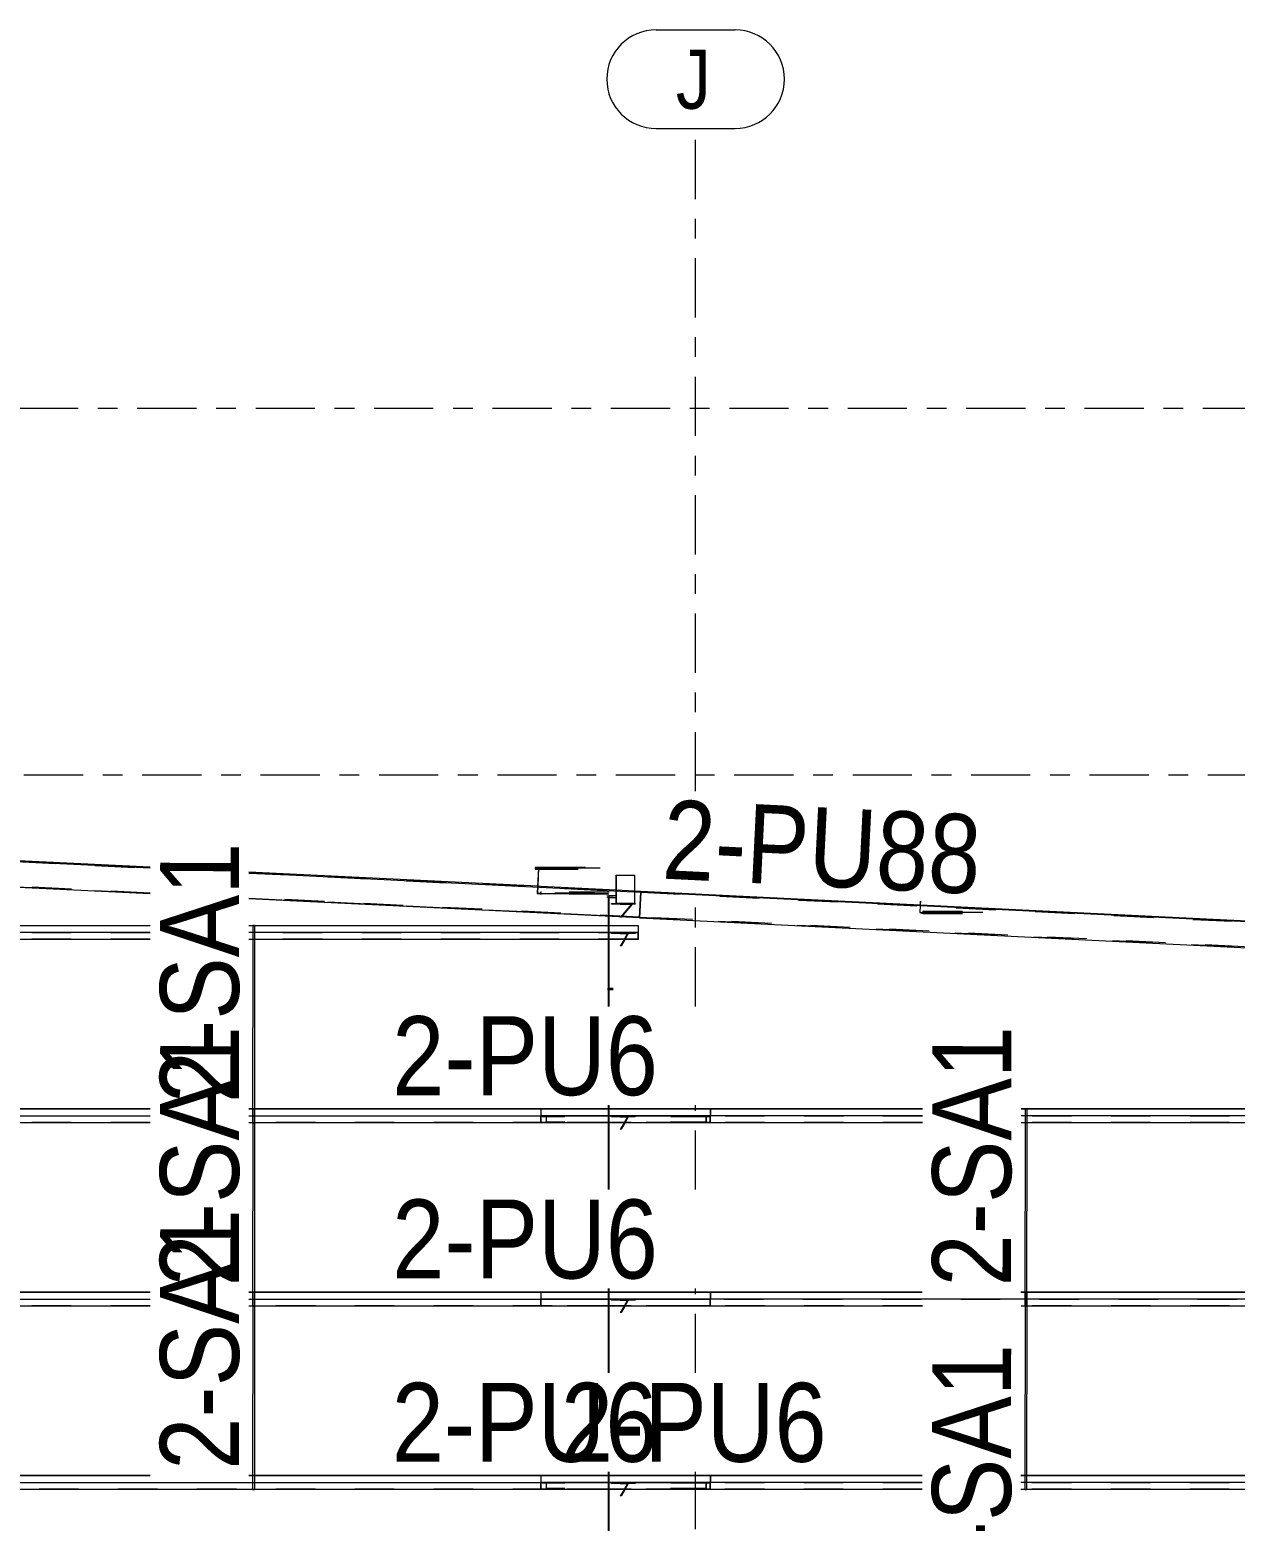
# Model space of a CAD drawing. Header units: millimetres. Extents: x -72 to 1100, y -472 to 348.
# Drawn here: x 482.9 to 543.9, y 26.7 to 102.2 of the extents above; entities that cross this region are included whole.
import ezdxf

# ---------------------------------------------------------------- set-up
doc = ezdxf.new("R2010")
doc.units = ezdxf.units.MM
for name, pattern in [('XKITLINE00', [0]), ('XKITLINE02', [4, 2, -2]), ('XKITLINE03', [6, 3, -1, 1, -1])]:
    doc.linetypes.add(name, pattern=pattern)
for name, color, linetype, lineweight in [('Part', 2, 'Continuous', 0), ('PartMark', 7, 'Continuous', 0), ('S-grid', 1, 'Continuous', 0)]:
    doc.layers.add(name, color=color, linetype=linetype, lineweight=lineweight)
doc.styles.add('ARIAL', font='ARIAL.TTF')

# ---------------------------------------------------------------- blocks, each defined once
blk = doc.blocks.new('*A4')
at = {"layer": 'S-grid', "color": 1, "linetype": 'XKITLINE03', "lineweight": 0}
blk.add_line((104.311, 83.036), (1057.351, 83.036), dxfattribs=at)
blk = doc.blocks.new('*A5')
at = {"layer": 'S-grid', "color": 1, "linetype": 'XKITLINE03', "lineweight": 0}
blk.add_line((362.561, 64.464), (1057.351, 64.464), dxfattribs=at)
blk = doc.blocks.new('*A7')
at = {"layer": 'Part', "color": 2, "linetype": 'XKITLINE00', "lineweight": 0}
for p, q in [((455.047, 60.094), (455.109, 61.408)), ((455.116, 61.441), (455.109, 61.408)), ((455.109, 61.408), (459.09, 61.213)), ((459.09, 61.246), (455.116, 61.441)), ((459.09, 59.895), (455.047, 60.094)), ((488.971, 59.78), (478.176, 60.31)), ((478.176, 60.277), (488.971, 59.747)), ((488.969, 58.43), (478.176, 58.959)), ((493.97, 59.502), (513.826, 58.528)), ((508.596, 58.818), (493.971, 59.535)), ((513.763, 57.214), (493.969, 58.185)), ((512.579, 58.622), (508.746, 58.81)), ((513.832, 58.561), (513.508, 58.577)), ((513.826, 58.528), (513.763, 57.214)), ((513.833, 58.561), (513.826, 58.528))]:
    blk.add_line(p, q, dxfattribs=at)
at = {"layer": 'Part', "color": 7, "linetype": 'XKITLINE02', "lineweight": 0}
for p, q in [((455.109, 61.395), (455.048, 60.109)), ((455.116, 61.426), (455.109, 61.395)), ((455.109, 61.395), (459.09, 61.2)), ((455.116, 61.441), (455.116, 61.426)), ((455.116, 61.426), (459.09, 61.231)), ((455.054, 60.126), (455.047, 60.094)), ((455.048, 60.109), (455.054, 60.14)), ((459.09, 59.911), (455.048, 60.109)), ((459.09, 59.943), (455.054, 60.14)), ((455.054, 60.14), (455.054, 60.126)), ((455.054, 60.126), (459.09, 59.928)), ((478.176, 60.295), (488.971, 59.766)), ((478.176, 60.264), (488.971, 59.734)), ((488.969, 58.477), (478.176, 59.007)), ((478.176, 58.992), (488.969, 58.463)), ((488.969, 58.445), (478.176, 58.975)), ((493.97, 59.521), (513.832, 58.547)), ((493.97, 59.489), (513.826, 58.515)), ((513.771, 57.261), (493.969, 58.232)), ((493.969, 58.218), (513.77, 57.247)), ((513.764, 57.229), (493.969, 58.2)), ((508.746, 58.81), (508.596, 58.818)), ((513.508, 58.577), (512.579, 58.622)), ((513.764, 57.229), (513.826, 58.515)), ((513.826, 58.515), (513.832, 58.547)), ((513.832, 58.547), (513.833, 58.561)), ((513.833, 58.561), (513.832, 58.561)), ((513.763, 57.214), (513.77, 57.247)), ((513.771, 57.261), (513.764, 57.229)), ((513.77, 57.247), (513.771, 57.261))]:
    blk.add_line(p, q, dxfattribs=at)
blk = doc.blocks.new('*A8')
at = {"layer": 'Part', "color": 2, "linetype": 'XKITLINE00', "lineweight": 0}
for p, q in [((474.608, 56.809), (474.495, 56.809)), ((474.608, 56.821), (474.496, 56.821)), ((488.967, 56.821), (474.694, 56.821)), ((488.967, 56.809), (474.694, 56.809)), ((494.167, 56.821), (493.967, 56.821)), ((494.167, 56.809), (493.967, 56.809)), ((513.707, 56.821), (494.253, 56.821)), ((513.707, 56.809), (494.253, 56.809)), ((513.706, 56.809), (513.706, 56.821)), ((513.707, 56.464), (513.707, 56.821)), ((513.707, 56.477), (513.707, 56.809)), ((455.37, 56.477), (450.076, 56.477)), ((450.076, 56.12), (450.076, 56.477)), ((455.352, 56.12), (450.076, 56.12)), ((488.967, 56.12), (474.461, 56.12)), ((488.967, 56.477), (474.479, 56.477)), ((513.707, 56.477), (493.967, 56.477)), ((513.689, 56.12), (493.967, 56.12)), ((513.689, 56.477), (513.689, 56.12)), ((513.707, 56.464), (513.689, 56.464)), ((513.689, 56.133), (513.689, 56.464)), ((513.69, 56.133), (513.689, 56.133)), ((513.69, 56.133), (513.689, 56.133)), ((513.689, 56.12), (513.69, 56.12)), ((513.69, 56.12), (513.69, 56.133))]:
    blk.add_line(p, q, dxfattribs=at)
at = {"layer": 'Part', "color": 7, "linetype": 'XKITLINE02', "lineweight": 0}
for p, q in [((474.694, 56.821), (474.608, 56.821)), ((474.694, 56.809), (474.608, 56.809)), ((494.253, 56.821), (494.167, 56.821)), ((494.253, 56.809), (494.167, 56.809)), ((450.078, 56.12), (450.076, 56.12)), ((455.369, 56.464), (450.077, 56.464)), ((450.077, 56.133), (450.077, 56.464)), ((455.353, 56.133), (450.077, 56.133)), ((450.078, 56.133), (450.078, 56.12)), ((488.967, 56.133), (474.462, 56.133)), ((488.967, 56.464), (474.478, 56.464)), ((513.689, 56.464), (493.967, 56.464)), ((513.689, 56.133), (493.967, 56.133)), ((513.69, 56.12), (513.689, 56.12))]:
    blk.add_line(p, q, dxfattribs=at)
blk = doc.blocks.new('*A9')
at = {"layer": 'Part', "color": 2, "linetype": 'XKITLINE00', "lineweight": 0}
for p, q in [((450.076, 46.834), (450.076, 47.191)), ((450.076, 47.191), (469.408, 47.191)), ((474.408, 47.536), (474.398, 47.536)), ((474.408, 47.523), (474.398, 47.523)), ((474.598, 47.536), (474.408, 47.536)), ((474.598, 47.523), (474.408, 47.523)), ((474.408, 47.191), (488.967, 47.191)), ((488.957, 47.536), (474.694, 47.536)), ((488.957, 47.523), (474.694, 47.523)), ((493.967, 47.536), (493.957, 47.536)), ((493.967, 47.523), (493.957, 47.523)), ((494.157, 47.536), (493.967, 47.536)), ((494.157, 47.523), (493.967, 47.523)), ((493.967, 47.191), (517.331, 47.191)), ((517.348, 47.536), (494.253, 47.536)), ((517.348, 47.523), (494.253, 47.523)), ((517.331, 47.191), (517.331, 46.834)), ((517.348, 47.523), (517.348, 47.536)), ((517.35, 47.191), (517.35, 47.523)), ((469.408, 46.834), (450.076, 46.834)), ((488.967, 46.834), (474.408, 46.834)), ((517.331, 46.834), (493.967, 46.834))]:
    blk.add_line(p, q, dxfattribs=at)
at = {"layer": 'Part', "color": 7, "linetype": 'XKITLINE02', "lineweight": 0}
for p, q in [((469.408, 47.179), (450.077, 47.179)), ((450.077, 46.847), (450.077, 47.179)), ((469.408, 46.847), (450.077, 46.847)), ((450.078, 46.847), (450.078, 46.834)), ((488.967, 47.179), (474.408, 47.179)), ((488.967, 46.847), (474.408, 46.847)), ((474.694, 47.536), (474.598, 47.536)), ((474.694, 47.523), (474.598, 47.523)), ((517.35, 47.179), (493.967, 47.179)), ((517.333, 46.847), (493.967, 46.847)), ((494.253, 47.536), (494.157, 47.536)), ((494.253, 47.523), (494.157, 47.523)), ((517.35, 47.191), (517.331, 47.191)), ((517.332, 46.847), (517.332, 47.179)), ((517.333, 46.847), (517.332, 46.847)), ((517.333, 46.834), (517.333, 46.847)), ((517.348, 47.536), (517.35, 47.536)), ((517.35, 47.536), (517.348, 47.536)), ((517.348, 47.523), (517.35, 47.523)), ((517.35, 47.523), (517.348, 47.523)), ((517.35, 47.536), (517.35, 47.179)), ((450.078, 46.834), (450.076, 46.834)), ((517.331, 46.834), (517.333, 46.834)), ((517.333, 46.834), (517.331, 46.834))]:
    blk.add_line(p, q, dxfattribs=at)
blk = doc.blocks.new('*A10')
at = {"layer": 'Part', "color": 2, "linetype": 'XKITLINE00', "lineweight": 0}
for p, q in [((450.076, 37.549), (450.076, 37.906)), ((450.076, 37.906), (469.408, 37.906)), ((474.408, 38.25), (474.398, 38.25)), ((474.408, 38.237), (474.398, 38.237)), ((474.598, 38.25), (474.408, 38.25)), ((474.598, 38.237), (474.408, 38.237)), ((474.408, 37.906), (488.967, 37.906)), ((488.957, 38.25), (474.694, 38.25)), ((488.957, 38.237), (474.694, 38.237)), ((493.967, 38.25), (493.957, 38.25)), ((493.967, 38.237), (493.957, 38.237)), ((494.157, 38.25), (493.967, 38.25)), ((494.157, 38.237), (493.967, 38.237)), ((493.967, 37.906), (517.331, 37.906)), ((517.348, 38.25), (494.253, 38.25)), ((517.348, 38.237), (494.253, 38.237)), ((517.331, 37.906), (517.331, 37.549)), ((517.348, 38.237), (517.348, 38.25)), ((517.35, 37.906), (517.35, 38.237)), ((469.408, 37.549), (450.076, 37.549)), ((488.967, 37.549), (474.408, 37.549)), ((517.331, 37.549), (493.967, 37.549))]:
    blk.add_line(p, q, dxfattribs=at)
at = {"layer": 'Part', "color": 7, "linetype": 'XKITLINE02', "lineweight": 0}
for p, q in [((469.408, 37.893), (450.077, 37.893)), ((450.077, 37.561), (450.077, 37.893)), ((488.967, 37.893), (474.408, 37.893)), ((474.694, 38.25), (474.598, 38.25)), ((474.694, 38.237), (474.598, 38.237)), ((517.35, 37.893), (493.967, 37.893)), ((494.253, 38.25), (494.157, 38.25)), ((494.253, 38.237), (494.157, 38.237)), ((517.35, 37.906), (517.331, 37.906)), ((517.332, 37.561), (517.332, 37.893)), ((517.348, 38.25), (517.35, 38.25)), ((517.35, 38.25), (517.348, 38.25)), ((517.348, 38.237), (517.35, 38.237)), ((517.35, 38.237), (517.348, 38.237)), ((517.35, 38.25), (517.35, 37.893)), ((450.078, 37.549), (450.076, 37.549)), ((469.408, 37.561), (450.077, 37.561)), ((450.078, 37.561), (450.078, 37.549)), ((488.967, 37.561), (474.408, 37.561)), ((517.333, 37.561), (493.967, 37.561)), ((517.331, 37.549), (517.333, 37.549)), ((517.333, 37.549), (517.331, 37.549)), ((517.333, 37.561), (517.332, 37.561)), ((517.333, 37.549), (517.333, 37.561))]:
    blk.add_line(p, q, dxfattribs=at)
blk = doc.blocks.new('*A11')
at = {"layer": 'Part', "color": 2, "linetype": 'XKITLINE00', "lineweight": 0}
for p, q in [((474.598, 28.964), (474.398, 28.964)), ((474.598, 28.951), (474.398, 28.951)), ((488.957, 28.964), (474.683, 28.964)), ((488.957, 28.951), (474.683, 28.951)), ((494.157, 28.964), (493.957, 28.964)), ((494.157, 28.951), (493.957, 28.951)), ((517.348, 28.964), (494.242, 28.964)), ((517.348, 28.951), (494.242, 28.951)), ((517.348, 28.951), (517.348, 28.964)), ((517.35, 28.62), (517.35, 28.951)), ((450.076, 28.263), (450.076, 28.62)), ((450.076, 28.62), (517.331, 28.62)), ((517.331, 28.263), (450.076, 28.263)), ((517.331, 28.62), (517.331, 28.263))]:
    blk.add_line(p, q, dxfattribs=at)
at = {"layer": 'Part', "color": 7, "linetype": 'XKITLINE02', "lineweight": 0}
for p, q in [((474.683, 28.964), (474.598, 28.964)), ((474.683, 28.951), (474.598, 28.951)), ((494.242, 28.964), (494.157, 28.964)), ((494.242, 28.951), (494.157, 28.951)), ((517.348, 28.964), (517.35, 28.964)), ((517.35, 28.964), (517.348, 28.964)), ((517.348, 28.951), (517.35, 28.951)), ((517.35, 28.951), (517.348, 28.951)), ((517.35, 28.964), (517.35, 28.607)), ((450.078, 28.263), (450.076, 28.263)), ((517.35, 28.607), (450.077, 28.607)), ((450.077, 28.276), (450.077, 28.607)), ((517.333, 28.276), (450.077, 28.276)), ((450.078, 28.276), (450.078, 28.263)), ((517.35, 28.62), (517.331, 28.62)), ((517.331, 28.263), (517.333, 28.263)), ((517.333, 28.263), (517.331, 28.263)), ((517.332, 28.276), (517.332, 28.607)), ((517.333, 28.276), (517.332, 28.276)), ((517.333, 28.263), (517.333, 28.276))]:
    blk.add_line(p, q, dxfattribs=at)
blk = doc.blocks.new('*A388')
at = {"layer": 'Part', "color": 7, "linetype": 'XKITLINE02', "lineweight": 0}
for p, q in [((494.167, 38.256), (494.183, 38.258)), ((494.167, 38.256), (494.167, 37.541)), ((494.177, 38.254), (494.167, 38.256)), ((494.206, 38.253), (494.177, 38.254)), ((494.183, 38.258), (494.214, 38.259)), ((494.238, 38.253), (494.206, 38.253)), ((494.242, 38.257), (494.214, 38.259)), ((494.253, 38.255), (494.238, 38.253)), ((494.252, 37.906), (494.252, 37.549)), ((494.157, 28.62), (494.156, 28.263)), ((494.242, 28.62), (494.242, 28.263))]:
    blk.add_line(p, q, dxfattribs=at)
at = {"layer": 'Part', "color": 2, "linetype": 'XKITLINE00', "lineweight": 0}
for p, q in [((494.243, 38.257), (494.242, 38.257)), ((494.243, 38.257), (494.253, 38.255)), ((494.253, 38.255), (494.252, 37.906)), ((494.167, 37.541), (494.157, 28.62)), ((494.252, 37.549), (494.242, 28.62)), ((494.156, 28.258), (494.156, 28.263)), ((494.172, 28.26), (494.156, 28.258)), ((494.156, 28.258), (494.166, 28.255)), ((494.166, 28.255), (494.195, 28.254)), ((494.203, 28.26), (494.172, 28.26)), ((494.195, 28.254), (494.226, 28.255)), ((494.232, 28.259), (494.203, 28.26)), ((494.226, 28.255), (494.242, 28.257)), ((494.242, 28.257), (494.232, 28.259)), ((494.242, 28.257), (494.242, 28.263))]:
    blk.add_line(p, q, dxfattribs=at)
blk = doc.blocks.new('*A389')
at = {"layer": 'Part', "color": 7, "linetype": 'XKITLINE02', "lineweight": 0}
for p, q in [((494.167, 47.542), (494.183, 47.544)), ((494.167, 47.542), (494.167, 46.827)), ((494.177, 47.539), (494.167, 47.542)), ((494.206, 47.538), (494.177, 47.539)), ((494.183, 47.544), (494.214, 47.544)), ((494.238, 47.539), (494.206, 47.538)), ((494.242, 47.543), (494.214, 47.544)), ((494.253, 47.541), (494.238, 47.539)), ((494.252, 47.191), (494.252, 46.834)), ((494.157, 37.906), (494.156, 37.549)), ((494.242, 37.906), (494.242, 37.549))]:
    blk.add_line(p, q, dxfattribs=at)
at = {"layer": 'Part', "color": 2, "linetype": 'XKITLINE00', "lineweight": 0}
for p, q in [((494.243, 47.543), (494.242, 47.543)), ((494.243, 47.543), (494.253, 47.541)), ((494.253, 47.541), (494.252, 47.191)), ((494.167, 46.827), (494.157, 37.906)), ((494.252, 46.834), (494.242, 37.906)), ((494.156, 37.543), (494.156, 37.549)), ((494.172, 37.545), (494.156, 37.543)), ((494.156, 37.543), (494.166, 37.541)), ((494.166, 37.541), (494.195, 37.54)), ((494.203, 37.546), (494.172, 37.545)), ((494.195, 37.54), (494.226, 37.541)), ((494.232, 37.545), (494.203, 37.546)), ((494.226, 37.541), (494.242, 37.543)), ((494.242, 37.543), (494.232, 37.545)), ((494.242, 37.543), (494.242, 37.549))]:
    blk.add_line(p, q, dxfattribs=at)
blk = doc.blocks.new('*A390')
at = {"layer": 'Part', "color": 2, "linetype": 'XKITLINE00', "lineweight": 0}
for p, q in [((494.167, 56.827), (494.183, 56.829)), ((494.167, 56.827), (494.167, 56.477)), ((494.183, 56.829), (494.214, 56.83)), ((494.214, 56.83), (494.243, 56.829)), ((494.243, 56.829), (494.253, 56.827)), ((494.253, 56.827), (494.252, 56.477)), ((494.167, 56.12), (494.157, 47.191)), ((494.252, 56.12), (494.242, 47.191)), ((494.156, 46.829), (494.156, 46.834)), ((494.172, 46.831), (494.156, 46.829)), ((494.156, 46.829), (494.166, 46.827)), ((494.166, 46.827), (494.195, 46.826)), ((494.203, 46.832), (494.172, 46.831)), ((494.195, 46.826), (494.226, 46.826)), ((494.232, 46.831), (494.203, 46.832)), ((494.226, 46.826), (494.242, 46.828)), ((494.242, 46.828), (494.232, 46.831)), ((494.242, 46.828), (494.242, 46.834))]:
    blk.add_line(p, q, dxfattribs=at)
at = {"layer": 'Part', "color": 7, "linetype": 'XKITLINE02', "lineweight": 0}
for p, q in [((494.177, 56.825), (494.167, 56.827)), ((494.206, 56.824), (494.177, 56.825)), ((494.238, 56.825), (494.206, 56.824)), ((494.253, 56.827), (494.238, 56.825)), ((494.167, 56.477), (494.167, 56.12)), ((494.252, 56.477), (494.252, 56.12)), ((494.157, 47.191), (494.156, 46.834)), ((494.242, 47.191), (494.242, 46.834))]:
    blk.add_line(p, q, dxfattribs=at)
blk = doc.blocks.new('*A550')
at = {"layer": 'Part', "color": 7, "linetype": 'XKITLINE02', "lineweight": 0}
for p, q in [((512.168, 58.264), (512.205, 58.256)), ((512.168, 58.264), (512.168, 57.292)), ((512.168, 58.264), (512.421, 58.264)), ((512.205, 58.256), (512.205, 57.29)), ((512.205, 58.256), (512.589, 58.256)), ((512.168, 56.821), (512.168, 56.12)), ((512.205, 56.821), (512.205, 56.12)), ((512.168, 47.536), (512.168, 46.834)), ((512.205, 47.536), (512.205, 46.834)), ((512.168, 38.25), (512.168, 37.549)), ((512.205, 38.25), (512.205, 37.549)), ((512.168, 28.964), (512.168, 28.263)), ((512.205, 28.964), (512.205, 28.263)), ((512.168, 0.143), (512.589, 0.143))]:
    blk.add_line(p, q, dxfattribs=at)
at = {"layer": 'Part', "color": 2, "linetype": 'XKITLINE00', "lineweight": 0}
for p, q in [((512.168, 57.292), (512.168, 56.821)), ((512.205, 57.29), (512.205, 56.821)), ((512.168, 56.12), (512.168, 52.736)), ((512.205, 56.12), (512.205, 52.736)), ((512.168, 47.736), (512.168, 47.536)), ((512.205, 47.736), (512.205, 47.536)), ((512.168, 46.834), (512.168, 43.45)), ((512.205, 46.834), (512.205, 43.45)), ((512.168, 38.45), (512.168, 38.25)), ((512.205, 38.45), (512.205, 38.25)), ((512.168, 37.549), (512.168, 34.164)), ((512.205, 37.549), (512.205, 34.164)), ((512.168, 34.164), (512.168, 34.164)), ((512.205, 34.164), (512.205, 34.164)), ((512.168, 29.164), (512.168, 28.964)), ((512.205, 29.164), (512.205, 28.964)), ((512.168, 28.263), (512.168, 0.143)), ((512.205, 28.263), (512.205, 0.143))]:
    blk.add_line(p, q, dxfattribs=at)
blk = doc.blocks.new('*A552')
at = {"layer": 'Part', "color": 7, "linetype": 'XKITLINE02', "lineweight": 0}
for p, q in [((512.347, 37.893), (513.531, 37.893)), ((512.347, 37.857), (512.347, 37.893)), ((513.531, 37.857), (512.347, 37.857)), ((512.581, 37.857), (512.581, 37.893)), ((512.598, 37.857), (512.598, 37.893)), ((513.509, 37.857), (513.509, 37.893)), ((513.531, 37.893), (513.531, 37.857))]:
    blk.add_line(p, q, dxfattribs=at)
blk = doc.blocks.new('*A553')
at = {"layer": 'Part', "color": 7, "linetype": 'XKITLINE02', "lineweight": 0}
for p, q in [((512.784, 37.857), (513.158, 37.857)), ((513.189, 37.857), (512.825, 37.857)), ((513.158, 37.857), (512.978, 37.549)), ((513.189, 37.857), (513.009, 37.549)), ((513.158, 37.857), (513.189, 37.857))]:
    blk.add_line(p, q, dxfattribs=at)
at = {"layer": 'Part', "color": 2, "linetype": 'XKITLINE00', "lineweight": 0}
for p, q in [((512.978, 37.549), (512.784, 37.217)), ((513.009, 37.549), (512.825, 37.232))]:
    blk.add_line(p, q, dxfattribs=at)
blk = doc.blocks.new('*A554')
at = {"layer": 'Part', "color": 7, "linetype": 'XKITLINE02', "lineweight": 0}
for p, q in [((512.347, 28.607), (513.531, 28.607)), ((512.347, 28.571), (512.347, 28.607)), ((513.531, 28.571), (512.347, 28.571)), ((512.581, 28.571), (512.581, 28.607)), ((512.598, 28.571), (512.598, 28.607)), ((513.509, 28.571), (513.509, 28.607)), ((513.531, 28.607), (513.531, 28.571))]:
    blk.add_line(p, q, dxfattribs=at)
blk = doc.blocks.new('*A555')
at = {"layer": 'Part', "color": 7, "linetype": 'XKITLINE02', "lineweight": 0}
for p, q in [((512.784, 28.571), (513.158, 28.571)), ((513.189, 28.571), (512.825, 28.571)), ((513.158, 28.571), (512.978, 28.263)), ((513.189, 28.571), (513.009, 28.263)), ((513.158, 28.571), (513.189, 28.571))]:
    blk.add_line(p, q, dxfattribs=at)
at = {"layer": 'Part', "color": 2, "linetype": 'XKITLINE00', "lineweight": 0}
for p, q in [((512.978, 28.263), (512.784, 27.931)), ((513.009, 28.263), (512.825, 27.946))]:
    blk.add_line(p, q, dxfattribs=at)
blk = doc.blocks.new('*A556')
at = {"layer": 'Part', "color": 7, "linetype": 'XKITLINE02', "lineweight": 0}
for p, q in [((508.834, 28.607), (508.834, 28.593)), ((508.834, 28.607), (509.983, 28.607)), ((508.834, 28.593), (509.963, 28.593)), ((509.03, 28.593), (509.03, 28.321)), ((509.03, 28.321), (509.983, 28.321)), ((509.041, 28.321), (509.041, 28.607))]:
    blk.add_line(p, q, dxfattribs=at)
blk = doc.blocks.new('*A557')
at = {"layer": 'Part', "color": 7, "linetype": 'XKITLINE02', "lineweight": 0}
for p, q in [((517.286, 28.607), (515.326, 28.607)), ((515.326, 28.321), (517.146, 28.321)), ((515.354, 28.593), (517.286, 28.593)), ((517.139, 28.321), (517.139, 28.607)), ((517.146, 28.321), (517.146, 28.593)), ((517.286, 28.593), (517.286, 28.607))]:
    blk.add_line(p, q, dxfattribs=at)
blk = doc.blocks.new('*A558')
at = {"layer": 'Part', "color": 7, "linetype": 'XKITLINE02', "lineweight": 0}
for p, q in [((508.834, 47.179), (508.834, 47.164)), ((508.834, 47.179), (509.983, 47.179)), ((508.834, 47.164), (509.963, 47.164)), ((509.03, 47.164), (509.03, 46.893)), ((509.03, 46.893), (509.983, 46.893)), ((509.041, 46.893), (509.041, 47.179))]:
    blk.add_line(p, q, dxfattribs=at)
blk = doc.blocks.new('*A559')
at = {"layer": 'Part', "color": 7, "linetype": 'XKITLINE02', "lineweight": 0}
for p, q in [((517.286, 47.179), (515.326, 47.179)), ((515.326, 46.893), (517.146, 46.893)), ((515.354, 47.164), (517.286, 47.164)), ((517.139, 46.893), (517.139, 47.179)), ((517.146, 46.893), (517.146, 47.164)), ((517.286, 47.164), (517.286, 47.179))]:
    blk.add_line(p, q, dxfattribs=at)
blk = doc.blocks.new('*A560')
at = {"layer": 'Part', "color": 7, "linetype": 'XKITLINE02', "lineweight": 0}
for p, q in [((512.347, 47.179), (513.531, 47.179)), ((512.347, 47.143), (512.347, 47.179)), ((513.531, 47.143), (512.347, 47.143)), ((512.581, 47.143), (512.581, 47.179)), ((512.598, 47.143), (512.598, 47.179)), ((513.509, 47.143), (513.509, 47.179)), ((513.531, 47.179), (513.531, 47.143))]:
    blk.add_line(p, q, dxfattribs=at)
blk = doc.blocks.new('*A561')
at = {"layer": 'Part', "color": 7, "linetype": 'XKITLINE02', "lineweight": 0}
for p, q in [((512.784, 47.143), (513.158, 47.143)), ((513.189, 47.143), (512.825, 47.143)), ((513.158, 47.143), (512.978, 46.834)), ((513.189, 47.143), (513.009, 46.834)), ((513.158, 47.143), (513.189, 47.143))]:
    blk.add_line(p, q, dxfattribs=at)
at = {"layer": 'Part', "color": 2, "linetype": 'XKITLINE00', "lineweight": 0}
for p, q in [((512.978, 46.834), (512.784, 46.502)), ((513.009, 46.834), (512.825, 46.518))]:
    blk.add_line(p, q, dxfattribs=at)
blk = doc.blocks.new('*A562')
at = {"layer": 'Part', "color": 2, "linetype": 'XKITLINE00', "lineweight": 0}
for p, q in [((512.129, 53.639), (512.168, 53.639)), ((512.168, 53.568), (512.129, 53.568))]:
    blk.add_line(p, q, dxfattribs=at)
at = {"layer": 'Part', "color": 7, "linetype": 'XKITLINE02', "lineweight": 0}
for p, q in [((512.421, 53.639), (512.168, 53.639)), ((512.193, 53.568), (512.193, 53.639)), ((512.421, 53.568), (512.168, 53.568))]:
    blk.add_line(p, q, dxfattribs=at)
blk = doc.blocks.new('*A563')
at = {"layer": 'Part', "color": 7, "linetype": 'XKITLINE02', "lineweight": 0}
for p, q in [((512.347, 56.464), (513.531, 56.464)), ((512.347, 56.429), (512.347, 56.464)), ((513.531, 56.429), (512.347, 56.429)), ((512.581, 56.429), (512.581, 56.464)), ((512.598, 56.429), (512.598, 56.464)), ((513.509, 56.429), (513.509, 56.464)), ((513.531, 56.464), (513.531, 56.429))]:
    blk.add_line(p, q, dxfattribs=at)
blk = doc.blocks.new('*A564')
at = {"layer": 'Part', "color": 7, "linetype": 'XKITLINE02', "lineweight": 0}
for p, q in [((512.784, 56.429), (513.158, 56.429)), ((513.189, 56.429), (512.825, 56.429)), ((513.158, 56.429), (512.978, 56.12)), ((513.189, 56.429), (513.009, 56.12)), ((513.158, 56.429), (513.189, 56.429))]:
    blk.add_line(p, q, dxfattribs=at)
at = {"layer": 'Part', "color": 2, "linetype": 'XKITLINE00', "lineweight": 0}
for p, q in [((512.978, 56.12), (512.784, 55.788)), ((513.009, 56.12), (512.825, 55.803))]:
    blk.add_line(p, q, dxfattribs=at)
blk = doc.blocks.new('*A565')
at = {"layer": 'Part', "color": 7, "linetype": 'XKITLINE02', "lineweight": 0}
for p, q in [((512.097, 58.352), (512.209, 58.327)), ((512.097, 58.28), (512.205, 58.256)), ((512.209, 58.327), (512.205, 58.256)), ((512.205, 58.256), (512.589, 58.256)), ((512.605, 58.327), (512.209, 58.327))]:
    blk.add_line(p, q, dxfattribs=at)
blk = doc.blocks.new('*A566')
at = {"layer": 'Part', "color": 2, "linetype": 'XKITLINE00', "lineweight": 0}
for p, q in [((512.579, 59.375), (513.508, 59.375)), ((512.579, 59.375), (512.579, 58.597)), ((513.508, 59.375), (513.508, 58.552)), ((513.508, 59.375), (513.508, 58.555))]:
    blk.add_line(p, q, dxfattribs=at)
at = {"layer": 'Part', "color": 7, "linetype": 'XKITLINE02', "lineweight": 0}
for p, q in [((512.58, 59.375), (512.579, 59.375)), ((512.58, 57.95), (512.58, 59.375)), ((512.579, 58.597), (512.579, 57.95)), ((513.508, 58.555), (513.508, 57.95)), ((513.508, 58.552), (513.508, 57.95)), ((512.579, 57.95), (512.58, 57.95)), ((513.508, 57.95), (512.579, 57.95))]:
    blk.add_line(p, q, dxfattribs=at)
blk = doc.blocks.new('*A567')
at = {"layer": 'Part', "color": 7, "linetype": 'XKITLINE02', "lineweight": 0}
for p, q in [((512.784, 57.914), (513.357, 57.914)), ((513.357, 57.914), (512.794, 57.261)), ((513.388, 57.914), (512.825, 57.914)), ((513.388, 57.914), (512.825, 57.26)), ((513.357, 57.914), (513.388, 57.914))]:
    blk.add_line(p, q, dxfattribs=at)
at = {"layer": 'Part', "color": 2, "linetype": 'XKITLINE00', "lineweight": 0}
blk.add_line((512.794, 57.261), (512.784, 57.25), dxfattribs=at)
blk = doc.blocks.new('*A568')
at = {"layer": 'Part', "color": 7, "linetype": 'XKITLINE02', "lineweight": 0}
for p, q in [((512.347, 57.95), (513.531, 57.95)), ((512.347, 57.914), (512.347, 57.95)), ((513.531, 57.914), (512.347, 57.914)), ((512.579, 57.914), (512.579, 57.95)), ((512.598, 57.914), (512.598, 57.95)), ((513.508, 57.914), (513.508, 57.95)), ((513.531, 57.95), (513.531, 57.914))]:
    blk.add_line(p, q, dxfattribs=at)
blk = doc.blocks.new('*A626')
at = {"layer": 'S-grid', "color": 1, "linetype": 'XKITLINE03', "lineweight": 0}
for p, q in [((516.601, 63.631), (516.601, 97.204)), ((516.601, 52.736), (516.601, 58.625)), ((516.601, 43.45), (516.601, 47.736)), ((516.601, 34.164), (516.601, 38.45)), ((516.601, 34.164), (516.601, 34.164)), ((516.601, -15.75), (516.601, 29.164))]:
    blk.add_line(p, q, dxfattribs=at)
at = {"layer": 'S-grid', "color": 3, "style": 'ARIAL', "width": 0.85}
blk.add_text('J', height=3, dxfattribs=at).set_placement((515.6, 98.204))
blk = doc.blocks.new('*A630')
at = {"layer": 'Part', "color": 2, "linetype": 'XKITLINE00', "lineweight": 0}
for p, q in [((513.763, 57.214), (513.826, 58.528)), ((513.826, 58.528), (513.832, 58.561)), ((552.67, 56.62), (513.826, 58.528)), ((547.103, 56.926), (513.832, 58.561)), ((513.763, 57.214), (572.375, 54.334)), ((552.672, 56.653), (547.217, 56.921)), ((571.264, 55.706), (568.179, 55.858)), ((571.264, 55.739), (568.18, 55.891)), ((572.444, 55.681), (572.193, 55.694)), ((572.438, 55.649), (572.193, 55.661)), ((572.438, 55.649), (572.375, 54.334)), ((572.444, 55.681), (572.438, 55.649)), ((572.444, 55.681), (572.444, 55.676)), ((572.408, 55.022), (572.376, 54.35)), ((572.375, 54.334), (572.376, 54.337)), ((572.376, 54.35), (572.376, 54.351)), ((572.378, 54.382), (572.378, 54.382))]:
    blk.add_line(p, q, dxfattribs=at)
at = {"layer": 'Part', "color": 7, "linetype": 'XKITLINE02', "lineweight": 0}
for p, q in [((513.826, 58.515), (513.764, 57.23)), ((513.831, 58.547), (513.826, 58.515)), ((513.826, 58.515), (552.669, 56.607)), ((513.832, 58.561), (513.831, 58.547)), ((513.831, 58.547), (552.671, 56.639)), ((513.769, 57.247), (513.763, 57.214)), ((513.763, 57.214), (513.763, 57.214)), ((513.764, 57.23), (513.765, 57.234)), ((513.764, 57.23), (513.764, 57.229)), ((513.764, 57.229), (572.376, 54.35)), ((513.765, 57.234), (513.769, 57.261)), ((572.378, 54.382), (513.769, 57.261)), ((513.769, 57.261), (513.769, 57.247)), ((513.769, 57.247), (572.381, 54.367)), ((547.109, 56.926), (547.103, 56.926)), ((547.217, 56.921), (547.109, 56.926)), ((568.178, 55.845), (572.438, 55.636)), ((568.18, 55.877), (572.444, 55.667)), ((572.193, 55.694), (571.264, 55.739)), ((572.193, 55.661), (571.264, 55.706)), ((572.438, 55.636), (572.408, 55.022)), ((572.438, 55.636), (572.444, 55.667)), ((572.444, 55.676), (572.444, 55.667)), ((572.376, 54.351), (572.382, 54.381)), ((572.376, 54.337), (572.381, 54.367)), ((572.378, 54.382), (572.382, 54.381)), ((572.381, 54.367), (572.382, 54.381))]:
    blk.add_line(p, q, dxfattribs=at)
blk = doc.blocks.new('*A632')
at = {"layer": 'Part', "color": 2, "linetype": 'XKITLINE00', "lineweight": 0}
for p, q in [((508.761, 46.834), (508.761, 47.191)), ((528.095, 47.191), (508.761, 47.191)), ((508.778, 47.523), (508.778, 47.536)), ((528.095, 47.536), (508.778, 47.536)), ((528.095, 47.523), (508.778, 47.523)), ((508.779, 47.191), (508.779, 47.523)), ((533.295, 47.536), (533.095, 47.536)), ((533.295, 47.523), (533.095, 47.523)), ((547.656, 47.191), (533.095, 47.191)), ((547.657, 47.536), (533.38, 47.536)), ((547.657, 47.523), (533.38, 47.523)), ((576.016, 47.191), (552.656, 47.191)), ((552.857, 47.536), (552.657, 47.536)), ((552.857, 47.523), (552.657, 47.523)), ((576.033, 47.536), (552.942, 47.536)), ((576.033, 47.523), (552.942, 47.523)), ((576.016, 47.191), (576.016, 46.834)), ((576.033, 47.523), (576.033, 47.536)), ((576.034, 47.191), (576.034, 47.523)), ((528.094, 46.834), (508.761, 46.834)), ((547.656, 46.834), (533.094, 46.834)), ((576.016, 46.834), (552.656, 46.834))]:
    blk.add_line(p, q, dxfattribs=at)
at = {"layer": 'Part', "color": 7, "linetype": 'XKITLINE02', "lineweight": 0}
for p, q in [((528.095, 47.179), (508.761, 47.179)), ((508.761, 47.179), (508.761, 46.847)), ((508.761, 46.847), (508.762, 46.847)), ((528.094, 46.847), (508.761, 46.847)), ((508.762, 46.847), (508.762, 46.834)), ((508.779, 47.523), (508.778, 47.523)), ((508.779, 47.179), (508.779, 47.536)), ((547.656, 46.847), (533.094, 46.847)), ((547.656, 47.179), (533.095, 47.179)), ((533.38, 47.536), (533.295, 47.536)), ((533.38, 47.523), (533.295, 47.523)), ((576.034, 47.179), (552.656, 47.179)), ((576.017, 46.847), (552.656, 46.847)), ((552.942, 47.536), (552.857, 47.536)), ((552.942, 47.523), (552.857, 47.523)), ((576.034, 47.191), (576.016, 47.191)), ((576.016, 46.847), (576.016, 47.179)), ((576.017, 46.834), (576.017, 46.847)), ((576.034, 47.536), (576.033, 47.536)), ((576.034, 47.536), (576.033, 47.536)), ((576.033, 47.523), (576.034, 47.523)), ((576.034, 47.523), (576.033, 47.523)), ((576.034, 47.536), (576.034, 47.179)), ((508.762, 46.834), (508.761, 46.834)), ((576.016, 46.834), (576.017, 46.834)), ((576.017, 46.834), (576.016, 46.834))]:
    blk.add_line(p, q, dxfattribs=at)
blk = doc.blocks.new('*A633')
at = {"layer": 'Part', "color": 2, "linetype": 'XKITLINE00', "lineweight": 0}
for p, q in [((508.761, 37.549), (508.761, 37.906)), ((576.016, 37.906), (508.761, 37.906)), ((508.778, 38.237), (508.778, 38.25)), ((528.085, 38.25), (508.778, 38.25)), ((528.085, 38.237), (508.778, 38.237)), ((508.779, 37.906), (508.779, 38.237)), ((533.285, 38.25), (533.085, 38.25)), ((533.285, 38.237), (533.085, 38.237)), ((547.646, 38.25), (533.38, 38.25)), ((547.646, 38.237), (533.38, 38.237)), ((552.846, 38.25), (552.646, 38.25)), ((552.846, 38.237), (552.646, 38.237)), ((576.033, 38.25), (552.942, 38.25)), ((576.033, 38.237), (552.942, 38.237)), ((576.016, 37.906), (576.016, 37.549)), ((576.033, 38.237), (576.033, 38.25)), ((576.034, 37.906), (576.034, 38.237)), ((528.094, 37.549), (508.761, 37.549)), ((547.656, 37.549), (533.094, 37.549)), ((576.016, 37.549), (552.656, 37.549))]:
    blk.add_line(p, q, dxfattribs=at)
at = {"layer": 'Part', "color": 7, "linetype": 'XKITLINE02', "lineweight": 0}
for p, q in [((576.034, 37.893), (508.761, 37.893)), ((508.761, 37.893), (508.761, 37.561)), ((508.779, 38.237), (508.778, 38.237)), ((508.779, 37.893), (508.779, 38.25)), ((533.38, 38.25), (533.285, 38.25)), ((533.38, 38.237), (533.285, 38.237)), ((552.942, 38.25), (552.846, 38.25)), ((552.942, 38.237), (552.846, 38.237)), ((576.034, 37.906), (576.016, 37.906)), ((576.016, 37.561), (576.016, 37.893)), ((576.034, 38.25), (576.033, 38.25)), ((576.034, 38.25), (576.033, 38.25)), ((576.033, 38.237), (576.034, 38.237)), ((576.034, 38.237), (576.033, 38.237)), ((576.034, 38.25), (576.034, 37.893)), ((508.761, 37.561), (508.762, 37.561)), ((528.094, 37.561), (508.761, 37.561)), ((508.762, 37.549), (508.761, 37.549)), ((508.762, 37.561), (508.762, 37.549)), ((547.656, 37.561), (533.094, 37.561)), ((576.017, 37.561), (552.656, 37.561)), ((576.016, 37.549), (576.017, 37.549)), ((576.017, 37.549), (576.016, 37.549)), ((576.017, 37.549), (576.017, 37.561))]:
    blk.add_line(p, q, dxfattribs=at)
blk = doc.blocks.new('*A634')
at = {"layer": 'Part', "color": 2, "linetype": 'XKITLINE00', "lineweight": 0}
for p, q in [((508.778, 28.951), (508.778, 28.964)), ((528.085, 28.964), (508.778, 28.964)), ((528.085, 28.951), (508.778, 28.951)), ((508.779, 28.62), (508.779, 28.951)), ((533.285, 28.964), (533.085, 28.964)), ((533.285, 28.951), (533.085, 28.951)), ((547.646, 28.964), (533.37, 28.964)), ((547.646, 28.951), (533.37, 28.951)), ((552.846, 28.964), (552.646, 28.964)), ((552.846, 28.951), (552.646, 28.951)), ((576.033, 28.964), (552.932, 28.964)), ((576.033, 28.951), (552.932, 28.951)), ((576.033, 28.951), (576.033, 28.964)), ((576.034, 28.62), (576.034, 28.951)), ((508.761, 28.263), (508.761, 28.62)), ((528.084, 28.62), (508.761, 28.62)), ((528.084, 28.263), (508.761, 28.263)), ((547.646, 28.62), (533.084, 28.62)), ((547.645, 28.263), (533.084, 28.263)), ((576.016, 28.263), (552.645, 28.263)), ((576.016, 28.62), (552.646, 28.62)), ((576.016, 28.62), (576.016, 28.263))]:
    blk.add_line(p, q, dxfattribs=at)
at = {"layer": 'Part', "color": 7, "linetype": 'XKITLINE02', "lineweight": 0}
for p, q in [((508.779, 28.951), (508.778, 28.951)), ((508.779, 28.607), (508.779, 28.964)), ((533.37, 28.964), (533.285, 28.964)), ((533.37, 28.951), (533.285, 28.951)), ((552.932, 28.964), (552.846, 28.964)), ((552.932, 28.951), (552.846, 28.951)), ((576.034, 28.964), (576.033, 28.964)), ((576.034, 28.964), (576.033, 28.964)), ((576.033, 28.951), (576.034, 28.951)), ((576.034, 28.951), (576.033, 28.951)), ((576.034, 28.964), (576.034, 28.607)), ((528.084, 28.607), (508.761, 28.607)), ((508.761, 28.607), (508.761, 28.276)), ((508.761, 28.276), (508.762, 28.276)), ((528.084, 28.276), (508.761, 28.276)), ((508.762, 28.263), (508.761, 28.263)), ((508.762, 28.276), (508.762, 28.263)), ((547.646, 28.607), (533.084, 28.607)), ((547.645, 28.276), (533.084, 28.276)), ((576.017, 28.276), (552.645, 28.276)), ((576.034, 28.607), (552.646, 28.607)), ((576.034, 28.62), (576.016, 28.62)), ((576.016, 28.276), (576.016, 28.607)), ((576.016, 28.263), (576.017, 28.263)), ((576.017, 28.263), (576.016, 28.263)), ((576.017, 28.263), (576.017, 28.276))]:
    blk.add_line(p, q, dxfattribs=at)
blk = doc.blocks.new('*A635')
at = {"layer": 'Part', "color": 2, "linetype": 'XKITLINE00', "lineweight": 0}
for p, q in [((508.481, 59.785), (508.476, 59.679)), ((508.648, 59.748), (508.481, 59.785)), ((508.481, 59.785), (511.001, 59.785)), ((508.482, 59.678), (508.487, 59.771)), ((508.487, 59.771), (508.641, 59.737)), ((508.641, 59.737), (508.596, 58.812)), ((508.648, 59.748), (508.602, 58.81)), ((508.648, 59.748), (511.758, 59.748)), ((508.476, 59.679), (508.482, 59.678)), ((508.639, 59.678), (508.482, 59.678)), ((508.745, 58.419), (508.732, 58.422)), ((508.739, 58.433), (508.733, 58.435)), ((508.744, 58.527), (508.739, 58.433)), ((508.75, 58.526), (508.744, 58.527)), ((508.766, 58.527), (508.744, 58.527)), ((508.745, 58.419), (508.75, 58.526)), ((508.787, 58.419), (508.745, 58.419)), ((508.792, 58.526), (508.75, 58.526))]:
    blk.add_line(p, q, dxfattribs=at)
at = {"layer": 'Part', "color": 7, "linetype": 'XKITLINE02', "lineweight": 0}
for p, q in [((511.026, 59.771), (508.487, 59.771)), ((508.641, 59.737), (511.728, 59.737)), ((508.476, 59.679), (510.977, 59.679)), ((508.645, 59.678), (508.639, 59.678)), ((508.645, 59.678), (511.004, 59.678)), ((508.596, 58.812), (508.578, 58.456)), ((508.732, 58.422), (508.578, 58.456)), ((508.578, 58.456), (511.44, 58.456)), ((508.602, 58.81), (508.585, 58.468)), ((508.733, 58.435), (508.585, 58.468)), ((511.47, 58.468), (508.585, 58.468)), ((512.173, 58.433), (508.739, 58.433)), ((512.194, 58.527), (508.766, 58.527)), ((512.197, 58.419), (508.787, 58.419)), ((512.221, 58.526), (508.792, 58.526))]:
    blk.add_line(p, q, dxfattribs=at)
blk = doc.blocks.new('*A662')
at = {"layer": 'Part', "color": 7, "linetype": 'XKITLINE02', "lineweight": 0}
for p, q in [((533.295, 38.256), (533.294, 37.541)), ((533.295, 38.256), (533.31, 38.258)), ((533.305, 38.254), (533.295, 38.256)), ((533.334, 38.253), (533.305, 38.254)), ((533.31, 38.258), (533.342, 38.259)), ((533.365, 38.253), (533.334, 38.253)), ((533.37, 38.257), (533.342, 38.259)), ((533.38, 38.255), (533.365, 38.253)), ((533.38, 37.906), (533.38, 37.549)), ((533.284, 28.62), (533.284, 28.263)), ((533.37, 28.62), (533.369, 28.263))]:
    blk.add_line(p, q, dxfattribs=at)
at = {"layer": 'Part', "color": 2, "linetype": 'XKITLINE00', "lineweight": 0}
for p, q in [((533.371, 38.257), (533.37, 38.257)), ((533.371, 38.257), (533.38, 38.255)), ((533.38, 38.255), (533.38, 37.906)), ((533.294, 37.541), (533.284, 28.62)), ((533.38, 37.549), (533.37, 28.62)), ((533.284, 28.258), (533.284, 28.263)), ((533.299, 28.26), (533.284, 28.258)), ((533.284, 28.258), (533.294, 28.255)), ((533.294, 28.255), (533.323, 28.254)), ((533.33, 28.26), (533.299, 28.26)), ((533.323, 28.254), (533.354, 28.255)), ((533.36, 28.259), (533.33, 28.26)), ((533.354, 28.255), (533.369, 28.257)), ((533.369, 28.257), (533.36, 28.259)), ((533.369, 28.257), (533.369, 28.263))]:
    blk.add_line(p, q, dxfattribs=at)
blk = doc.blocks.new('*A663')
at = {"layer": 'Part', "color": 7, "linetype": 'XKITLINE02', "lineweight": 0}
for p, q in [((533.295, 47.191), (533.294, 46.834)), ((533.305, 47.539), (533.295, 47.542)), ((533.334, 47.538), (533.305, 47.539)), ((533.365, 47.539), (533.334, 47.538)), ((533.38, 47.541), (533.365, 47.539)), ((533.38, 47.191), (533.38, 46.834)), ((533.284, 37.906), (533.284, 37.549)), ((533.37, 37.906), (533.369, 37.549))]:
    blk.add_line(p, q, dxfattribs=at)
at = {"layer": 'Part', "color": 2, "linetype": 'XKITLINE00', "lineweight": 0}
for p, q in [((533.295, 47.542), (533.31, 47.544)), ((533.295, 47.542), (533.295, 47.191)), ((533.31, 47.544), (533.342, 47.544)), ((533.342, 47.544), (533.371, 47.543)), ((533.371, 47.543), (533.38, 47.541)), ((533.38, 47.541), (533.38, 47.191)), ((533.294, 46.834), (533.284, 37.906)), ((533.38, 46.834), (533.37, 37.906)), ((533.284, 37.543), (533.284, 37.549)), ((533.299, 37.545), (533.284, 37.543)), ((533.284, 37.543), (533.294, 37.541)), ((533.294, 37.541), (533.323, 37.54)), ((533.33, 37.546), (533.299, 37.545)), ((533.323, 37.54), (533.354, 37.541)), ((533.36, 37.545), (533.33, 37.546)), ((533.354, 37.541), (533.369, 37.543)), ((533.369, 37.543), (533.36, 37.545)), ((533.369, 37.543), (533.369, 37.549))]:
    blk.add_line(p, q, dxfattribs=at)
blk = doc.blocks.new('*A665')
at = {"layer": 'Part', "color": 7, "linetype": 'XKITLINE02', "lineweight": 0}
for p, q in [((527.974, 57.866), (527.955, 57.482)), ((527.955, 57.482), (528.122, 57.445)), ((527.955, 57.482), (531.117, 57.482)), ((527.98, 57.866), (527.962, 57.494)), ((528.117, 57.459), (527.962, 57.494)), ((531.148, 57.494), (527.962, 57.494)), ((528.121, 57.553), (528.117, 57.459)), ((528.117, 57.459), (531.85, 57.459)), ((528.127, 57.552), (528.121, 57.553)), ((528.121, 57.553), (531.871, 57.553)), ((528.122, 57.445), (528.127, 57.552)), ((528.122, 57.445), (531.874, 57.445)), ((528.127, 57.552), (531.898, 57.552))]:
    blk.add_line(p, q, dxfattribs=at)
at = {"layer": 'Part', "color": 2, "linetype": 'XKITLINE00', "lineweight": 0}
for p, q in [((527.984, 58.066), (527.974, 57.866)), ((527.99, 58.066), (527.98, 57.866))]:
    blk.add_line(p, q, dxfattribs=at)
blk = doc.blocks.new('*A669')
at = {"layer": 'S-grid', "color": 1, "linetype": 'XKITLINE00', "lineweight": 0}
for p, q in [((514.6, 102.204), (518.601, 102.204)), ((514.6, 97.204), (518.601, 97.204))]:
    blk.add_line(p, q, dxfattribs=at)
for centre, start, end in [((514.6, 99.704), 90, 270), ((518.601, 99.704), 270, 90)]:
    blk.add_arc(centre, 2.5, start, end, dxfattribs=at)
blk = doc.blocks.new('*A966')
at = {"layer": 'PartMark', "color": 3, "style": 'ARIAL', "width": 0.85}
blk.add_text('2-PU6', height=4, dxfattribs=at).set_placement((501.207, 29.664))
blk = doc.blocks.new('*A967')
at = {"layer": 'PartMark', "color": 3, "style": 'ARIAL', "width": 0.85}
blk.add_text('2-PU6', height=4, dxfattribs=at).set_placement((501.229, 48.236))
blk = doc.blocks.new('*A968')
at = {"layer": 'PartMark', "color": 3, "style": 'ARIAL', "width": 0.85}
blk.add_text('2-PU6', height=4, dxfattribs=at).set_placement((501.229, 38.95))
blk = doc.blocks.new('*A1094')
at = {"layer": 'PartMark', "color": 3, "style": 'ARIAL', "width": 0.85}
blk.add_text('2-SA1', height=4, rotation=89.93719, dxfattribs=at).set_placement((493.457, 29.258))
blk = doc.blocks.new('*A1095')
at = {"layer": 'PartMark', "color": 3, "style": 'ARIAL', "width": 0.85}
blk.add_text('2-SA1', height=4, rotation=89.93719, dxfattribs=at).set_placement((493.457, 38.544))
blk = doc.blocks.new('*A1096')
at = {"layer": 'PartMark', "color": 3, "style": 'ARIAL', "width": 0.85}
blk.add_text('2-SA1', height=4, rotation=89.93719, dxfattribs=at).set_placement((493.457, 47.83))
blk = doc.blocks.new('*A1106')
at = {"layer": 'PartMark', "color": 3, "style": 'ARIAL', "width": 0.85}
blk.add_text('2-SA1', height=4, rotation=89.93719, dxfattribs=at).set_placement((532.585, 38.544))
blk = doc.blocks.new('*A1116')
at = {"layer": 'PartMark', "color": 3, "style": 'ARIAL', "width": 0.85}
blk.add_text('2-PU6', height=4, dxfattribs=at).set_placement((509.777, 29.664))
blk = doc.blocks.new('*A1120')
at = {"layer": 'PartMark', "color": 3, "style": 'ARIAL', "width": 0.85}
blk.add_text('2-SA1', height=4, rotation=89.93719, dxfattribs=at).set_placement((532.577, 22.431))
blk = doc.blocks.new('*A1121')
at = {"layer": 'PartMark', "color": 3, "style": 'ARIAL', "width": 0.85}
blk.add_text('2-PU88', height=4, rotation=-2.81322, dxfattribs=at).set_placement((514.865, 59.211))

msp = doc.modelspace()

# ---------------------------------------------------------------- block references
at = {"lineweight": 0}
for name in ['*A669', '*A626', '*A4', '*A5', '*A1121', '*A7', '*A1096', '*A635', '*A566', '*A565', '*A550', '*A630', '*A568', '*A567', '*A665', '*A8', '*A390', '*A563', '*A564', '*A562', '*A967', '*A1095', '*A1106', '*A9', '*A389', '*A632', '*A558', '*A560', '*A561', '*A559', '*A663', '*A968', '*A1094', '*A10', '*A388', '*A633', '*A552', '*A553', '*A662', '*A1120', '*A966', '*A1116', '*A11', '*A634', '*A556', '*A554', '*A555', '*A557']:
    msp.add_blockref(name, (0, 0), dxfattribs=at)

doc.saveas('drawing.dxf')
